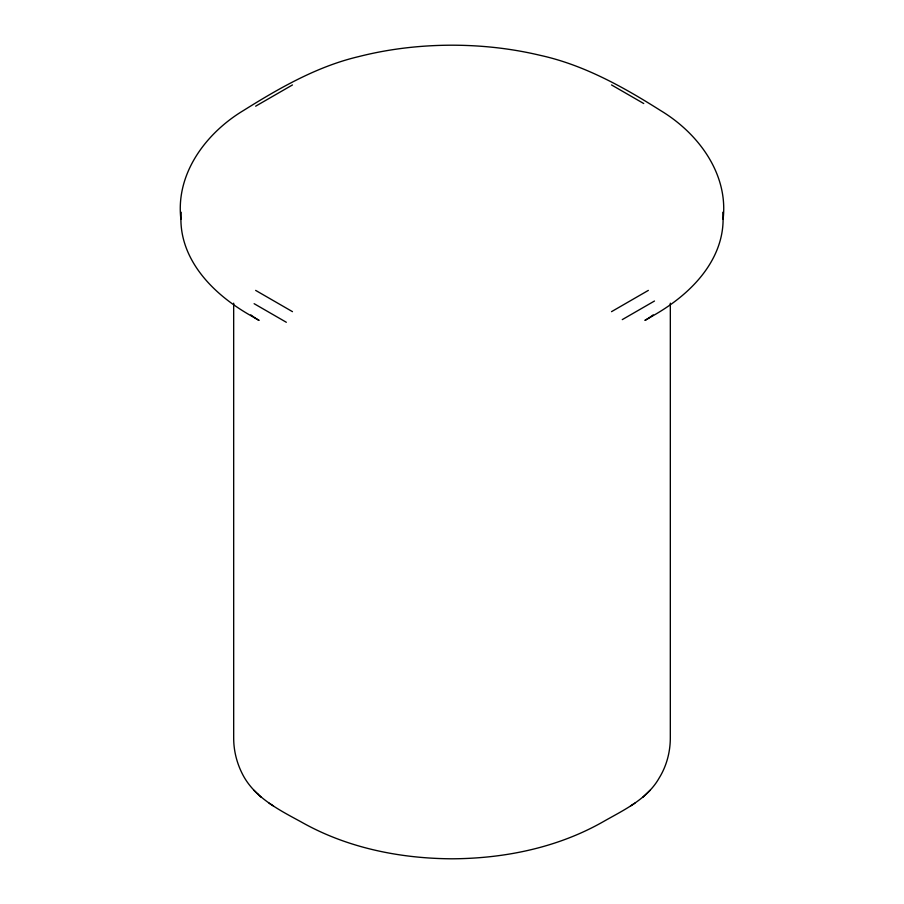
<?xml version="1.0" encoding="UTF-8"?>
<svg xmlns="http://www.w3.org/2000/svg" width="904" height="904" viewBox="0 0 904 904"><rect width="100%" height="100%" fill="white"/><g stroke="black" fill="none" stroke-linecap="round" stroke-linejoin="round"><path stroke-width="1.36" d="M670.327 303.168L670.316 737.811C670.327 751.902 666.598 766.004 659.174 778.005C647.083 799.362 623.624 810.04 603.284 821.668C557.519 847.76 504.319 858.54 452 858.8C399.681 858.54 346.481 847.76 300.716 821.668C278.568 809.656 253.719 797.102 242.069 773.315C236.588 762.309 233.627 750.128 233.684 737.822L233.673 303.168M642.8 797.305L650.1 790.288M630.54 805.939L634.913 803.147M255.651 106.186L292.467 84.942M611.533 311.654L648.349 290.399M622.268 319.62L654.485 301.021M611.533 84.942L643.738 103.531M255.651 290.399L292.467 311.654M254.126 303.687L286.331 322.276M269.087 803.147L273.46 805.939M257.606 793.848L261.2 797.305M253.9 790.288L257.708 793.949M723.098 219.243C728.579 173.602 697.911 132.945 660.53 110.514C623.161 86.874 583.735 64.862 540.151 55.325C511.314 48.454 481.64 45.223 452 45.2C420.575 45.234 389.115 48.85 358.651 56.613C316.976 66.433 279.449 88.027 243.47 110.514C206.089 132.945 175.421 173.602 180.902 219.243M653.174 314.897A86.773 50.093 0 0 1 644.914 320.411L654.485 314.897A234.283 135.261 0 0 0 722.782 212.248M250.826 314.897A86.773 50.093 0 0 0 259.086 320.411L249.527 314.897A234.283 135.261 0 0 1 181.218 212.248"/></g></svg>
